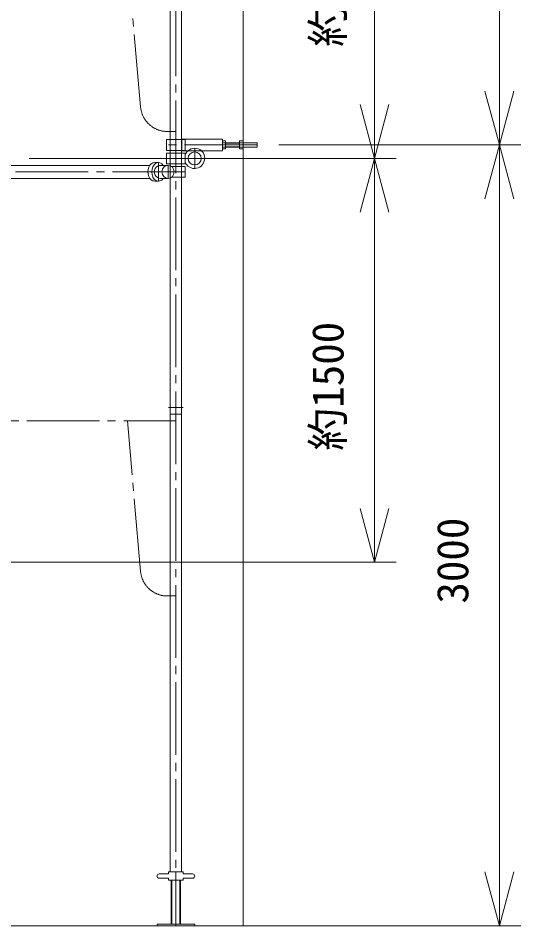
# Model space of a CAD drawing. Units: millimetres, scale not verified. Extents: x -7678 to 7678, y -9969 to 9969.
# Drawn here: x 2240 to 4109, y -9569 to -6198 of the extents above; entities that cross this region are included whole.
import ezdxf
from ezdxf.enums import TextEntityAlignment as Align

# ---------------------------------------------------------------- set-up
doc = ezdxf.new("R2010")
doc.units = ezdxf.units.MM
doc.header["$LTSCALE"] = 30
doc.linetypes.add('CHAIN2', pattern=[12, 9, -1, 1, -1])
doc.linetypes.add('DASHED2', pattern=[3, 2, -1])
for name, color, linetype, lineweight in [('0-3_40 強調実線', 1, 'Continuous', 18), ('0-5_32 補完一点鎖線', 6, 'CHAIN2', 18), ('0-6_30 補完実線', 6, 'Continuous', 18), ('0-9_31 補完破線', 6, 'DASHED2', 18), ('0-A_20 準用実線', 4, 'Continuous', 18), ('0-B_22 準用一点鎖線', 4, 'CHAIN2', 18), ('0-D_05 寸法', 7, 'Continuous', 18)]:
    doc.layers.add(name, color=color, linetype=linetype, lineweight=lineweight)
doc.styles.add('ＭＳ ゴシック', font='')
doc.styles.get('ＭＳ ゴシック').set_extended_font_data('MS Gothic')

msp = doc.modelspace()

# ---------------------------------------------------------------- linework, layer by layer
at = {"layer": '0-3_40 強調実線'}
for p, q in [((3076.35, -395.04), (3076.35, -9569.16)), ((2027.85, -9569.16), (4044.09, -9569.16))]:
    msp.add_line(p, q, dxfattribs=at)
at = {"layer": '0-5_32 補完一点鎖線'}
for p, q in [((3128.49, -6669.16), (2791.85, -6669.16)), ((2896.3, -6756.66), (2896.3, -6681.66)), ((2761.81, -6803.66), (2761.81, -6734.66)), ((2791.85, -6719.16), (2933.8, -6719.16)), ((2860.85, -6769.16), (1737.95, -6769.16)), ((2797.22, -6793.46), (2797.22, -6744.86))]:
    msp.add_line(p, q, dxfattribs=at)
at = {"layer": '0-6_30 補完実線'}
for p, q in [((2791.85, -6649.16), (2791.85, -6689.16)), ((2860.85, -6649.16), (2791.85, -6649.16)), ((2849.1, -6690.51), (2849.1, -6647.81)), ((2860.85, -6649.16), (2860.85, -6689.16)), ((3076.35, -6661.16), (2999.1, -6661.16)), ((3063.1, -6662.41), (3011.24, -6662.41)), ((2860.85, -6689.16), (2791.85, -6689.16)), ((2791.85, -6699.16), (2791.85, -6739.16)), ((2860.85, -6699.16), (2791.85, -6699.16)), ((2860.85, -6699.16), (2860.85, -6739.16)), ((2999.1, -6677.16), (3076.35, -6677.16)), ((3011.24, -6675.91), (3063.1, -6675.91)), ((2761.81, -6734.66), (2747.65, -6734.66)), ((2860.85, -6739.16), (2791.85, -6739.16)), ((1843.95, -6744.9), (2729.77, -6744.86)), ((2797.22, -6744.86), (2768.89, -6744.86)), ((2810.12, -6749.16), (2860.85, -6749.16)), ((2860.85, -6749.16), (2860.85, -6789.16)), ((2729.78, -6793.46), (1842.65, -6793.46)), ((2761.81, -6803.66), (2747.65, -6803.66)), ((2797.22, -6793.46), (2768.89, -6793.46)), ((2810.12, -6789.16), (2860.85, -6789.16))]:
    msp.add_line(p, q, dxfattribs=at)
for points in [[(2849.1, -6690.51), (2999.1, -6690.51), (2999.1, -6647.81), (2849.1, -6647.81)], [(2999.1, -6684.16), (3011.24, -6684.16), (3011.24, -6654.16), (2999.1, -6654.16)]]:
    msp.add_lwpolyline(points, dxfattribs=at)
msp.add_lwpolyline([(3063.1, -6654.16), (3063.1, -6684.16), (3076.35, -6684.16), (3076.35, -6654.16)], close=True, dxfattribs=at)
msp.add_circle((2896.3, -6719.16), 24.3, dxfattribs=at)
for centre, start, end in [((2896.3, -6719.16), 0, 160.96743), ((2895.47, -6719.16), 202.58164, 0)]:
    msp.add_arc(centre, 37.5, start, end, dxfattribs=at)
for centre, major_axis, ratio, start_param, end_param in [((2747.65, -6769.16), (0, 34.5), 0.730006, 6.2831853, 9.424778), ((2761.81, -6769.16), (0, 34.5), 0.730006, 5.493893, 10.2140703), ((2768.89, -6769.16), (0, 24.3), 0.935237, 6.2831853, 9.424778)]:
    msp.add_ellipse(centre, major_axis=major_axis, ratio=ratio, start_param=start_param, end_param=end_param, dxfattribs=at)
msp.add_ellipse((2797.22, -6769.16), major_axis=(0, 24.3), ratio=0.935237, dxfattribs=at)
at = {"layer": '0-9_31 補完破線'}
msp.add_lwpolyline([(3076.35, -6677.16), (3128.49, -6677.16), (3128.49, -6661.16), (3076.35, -6661.16)], dxfattribs=at)
at = {"layer": '0-A_20 準用実線'}
for p, q in [((2805, -5944.16), (2805, -7644.16)), ((2847.7, -7644.16), (2847.7, -5944.16)), ((2799.35, -7644.16), (2853.35, -7644.16)), ((2805, -7644.16), (2805, -7669.16)), ((2847.7, -7644.16), (2847.7, -7669.16)), ((2805, -7669.16), (2847.7, -7669.16)), ((2805, -7669.16), (2805, -9369.16)), ((2847.7, -9369.16), (2847.7, -7669.16)), ((2808.85, -9399.16), (2808.85, -9563.16)), ((2811.35, -9399.16), (2811.35, -9563.16)), ((2841.35, -9399.16), (2841.35, -9563.16)), ((2843.85, -9563.16), (2843.85, -9399.16))]:
    msp.add_line(p, q, dxfattribs=at)
for points in [[(2888.35, -9376.16), (2853.35, -9376.16), (2853.35, -9369.16), (2799.35, -9369.16), (2799.35, -9376.16), (2764.35, -9376.16)], [(2764.35, -9392.16), (2799.35, -9392.16), (2799.35, -9399.16), (2853.35, -9399.16), (2853.35, -9392.16), (2888.35, -9392.16)]]:
    msp.add_lwpolyline(points, dxfattribs=at)
msp.add_lwpolyline([(2756.35, -9569.16), (2896.35, -9569.16), (2896.35, -9563.16), (2756.35, -9563.16)], close=True, dxfattribs=at)
for centre, start, end in [((2764.35, -9384.16), 90, 270), ((2888.35, -9384.16), 270, 90)]:
    msp.add_arc(centre, 8, start, end, dxfattribs=at)
at = {"layer": '0-B_22 準用一点鎖線'}
for p, q in [((2826.35, -744.16), (2826.35, -9369.16)), ((2695.23, -6527.88), (2646.35, -5969.16)), ((2794.85, -6619.16), (2826.35, -6619.16)), ((1912.35, -7694.16), (2826.35, -7694.16)), ((2695.23, -8252.88), (2646.35, -7694.16)), ((2794.85, -8344.16), (2826.35, -8344.16)), ((2826.35, -9369.16), (2826.35, -9569.16))]:
    msp.add_line(p, q, dxfattribs=at)
for centre in [(2794.85, -6519.16), (2794.85, -8244.16)]:
    msp.add_arc(centre, 100, 185, 270, dxfattribs=at)
at = {"layer": '0-D_05 寸法'}
for p, q in [((4028.64, -3869.16), (4028.64, -6469.16)), ((3564.89, -6519.16), (3564.89, -5419.16)), ((4028.64, -6669.16), (4028.64, -6469.16)), ((3564.89, -6719.16), (3564.89, -6519.16)), ((3208.49, -6669.16), (4108.64, -6669.16)), ((3208.49, -6669.16), (4108.64, -6669.16)), ((4028.64, -6669.16), (4028.64, -6869.16)), ((2280.69, -6719.16), (3644.89, -6719.16)), ((2280.69, -6719.16), (3644.89, -6719.16)), ((3564.89, -6719.16), (3564.89, -6919.16)), ((4028.64, -9369.16), (4028.64, -6869.16)), ((3564.89, -8019.16), (3564.89, -6919.16)), ((3564.89, -8219.16), (3564.89, -8019.16)), ((2026.85, -8219.16), (3644.89, -8219.16)), ((4028.64, -9569.16), (4028.64, -9369.16)), ((3313.41, -9569.16), (4108.64, -9569.16))]:
    msp.add_line(p, q, dxfattribs=at)
for points in [[(4082.23, -6469.16), (4028.64, -6669.16), (3975.05, -6469.16)], [(3618.48, -6519.16), (3564.89, -6719.16), (3511.3, -6519.16)], [(3975.05, -6869.16), (4028.64, -6669.16), (4082.23, -6869.16)], [(3511.3, -6919.16), (3564.89, -6719.16), (3618.48, -6919.16)], [(3618.48, -8019.16), (3564.89, -8219.16), (3511.3, -8019.16)], [(4082.23, -9369.16), (4028.64, -9569.16), (3975.05, -9369.16)]]:
    msp.add_lwpolyline(points, dxfattribs=at)

# ---------------------------------------------------------------- texts
at = {"layer": '0-D_05 寸法', "style": 'ＭＳ ゴシック'}
for s, p in [('約1500', (3484.89, -6305.16)), ('約1500', (3484.89, -7805.16)), ('3000', (3948.64, -8372.5))]:
    msp.add_text(s, height=117.3, rotation=90, dxfattribs=at).set_placement(p, align=Align.BOTTOM_LEFT)

doc.saveas('drawing.dxf')
